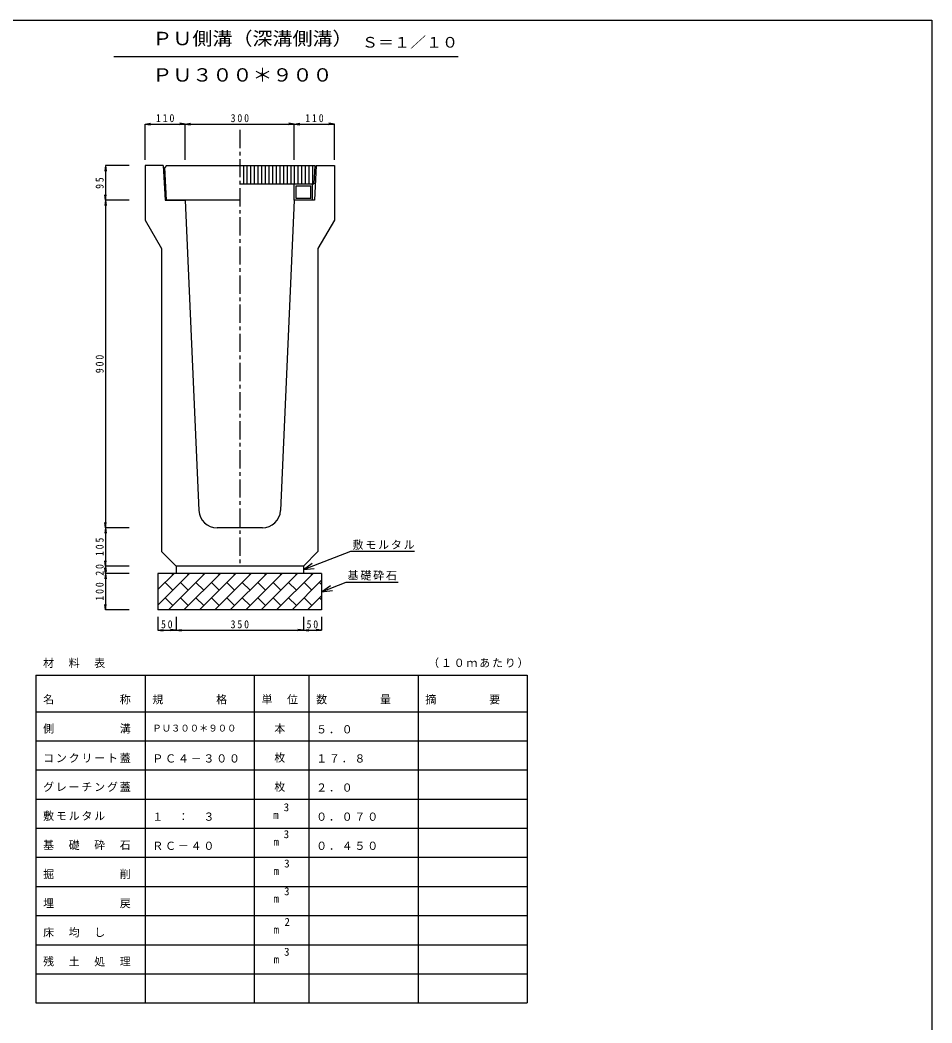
# Model space of a CAD drawing. Units: millimetres, scale not verified. Extents: x -4010 to 3990, y -2662 to 2838.
# Drawn here: x 1485 to 3990, y 83 to 2838 of the extents above; entities that cross this region are included whole.
import ezdxf
from ezdxf.enums import TextEntityAlignment as Align

# ---------------------------------------------------------------- set-up
doc = ezdxf.new("R2010")
doc.units = ezdxf.units.MM
doc.header["$LTSCALE"] = 10
doc.linetypes.add('CHAIN1', pattern=[8, 5, -1, 1, -1])
doc.layers.add('0-0', color=7, linetype='Continuous')
doc.styles.add('ＭＳ ゴシック', font='')
doc.styles.get('ＭＳ ゴシック').set_extended_font_data('MS Gothic')

msp = doc.modelspace()

# ---------------------------------------------------------------- linework, layer by layer
at = {"layer": '0-0'}
for p, q in [((1742.09, 2738.48), (2688.17, 2738.48)), ((1828.19, 2552.85), (1843.06, 2554.81)), ((1828.19, 2552.85), (1938.19, 2552.85)), ((1828.19, 2454.12), (1828.19, 2552.85)), ((1828.19, 2552.85), (1843.06, 2550.89)), ((1938.19, 2552.85), (1923.31, 2554.81)), ((1938.19, 2552.85), (1923.31, 2550.89)), ((1938.19, 2552.85), (1953.06, 2554.81)), ((1938.19, 2454.12), (1938.19, 2552.85)), ((1938.19, 2552.85), (2238.19, 2552.85)), ((1938.19, 2552.85), (1953.06, 2550.89)), ((2238.19, 2552.85), (2223.31, 2554.81)), ((2238.19, 2552.85), (2223.31, 2550.89)), ((2238.19, 2552.85), (2253.06, 2554.81)), ((2238.19, 2454.12), (2238.19, 2552.85)), ((2238.19, 2552.85), (2348.19, 2552.85)), ((2238.19, 2552.85), (2253.06, 2550.89)), ((2348.19, 2552.85), (2333.31, 2554.81)), ((2348.19, 2552.85), (2333.31, 2550.89)), ((2348.19, 2454.12), (2348.19, 2552.85)), ((1719.6, 2438.48), (1717.65, 2423.6)), ((1719.6, 2438.48), (1719.6, 2343.48)), ((1784.11, 2438.48), (1719.6, 2438.48)), ((1719.6, 2438.48), (1721.56, 2423.6)), ((1878.18, 2438.48), (1828.19, 2438.48)), ((1887.19, 2438.48), (1882.45, 2433.48)), ((1887.19, 2343.48), (1882.45, 2433.48)), ((2098.18, 2438.48), (2098.18, 2388.48)), ((2108.19, 2438.48), (2108.19, 2388.48)), ((2118.19, 2438.48), (2118.19, 2388.48)), ((2128.19, 2438.48), (2128.19, 2388.48)), ((2138.19, 2438.48), (2138.19, 2388.48)), ((2148.19, 2438.48), (2148.19, 2388.48)), ((2158.19, 2438.48), (2158.19, 2388.48)), ((2168.19, 2438.48), (2168.19, 2388.48)), ((2178.19, 2438.48), (2178.19, 2388.48)), ((2188.19, 2438.48), (2188.19, 2388.48)), ((2198.19, 2438.48), (2198.19, 2388.48)), ((2208.19, 2438.48), (2208.19, 2388.48)), ((2218.19, 2438.48), (2218.19, 2388.48)), ((2228.19, 2438.48), (2228.19, 2388.48)), ((2238.19, 2438.48), (2238.19, 2388.48)), ((2248.19, 2438.48), (2248.19, 2388.48)), ((2258.19, 2438.48), (2258.19, 2388.48)), ((2268.19, 2438.48), (2268.19, 2388.48)), ((2278.19, 2438.48), (2278.19, 2388.48)), ((2288.19, 2438.48), (2288.19, 2388.48)), ((2298.18, 2438.48), (2348.19, 2438.48)), ((2348.19, 2438.48), (2348.19, 2288.48)), ((2088.19, 2388.48), (2291.55, 2388.48)), ((2238.19, 2343.48), (2238.19, 2388.48)), ((2243.18, 2383.48), (2283.19, 2383.48)), ((2243.18, 2348.47), (2243.18, 2383.48)), ((2283.19, 2348.47), (2283.19, 2383.48)), ((2288.19, 2343.48), (2288.19, 2388.48)), ((1719.6, 2343.48), (1717.65, 2358.35)), ((1719.6, 2343.48), (1717.65, 2328.6)), ((1719.6, 2343.48), (1721.56, 2358.35)), ((1784.11, 2343.48), (1719.6, 2343.48)), ((1719.6, 2343.48), (1721.56, 2328.6)), ((1719.6, 2343.48), (1719.6, 1443.47)), ((2088.19, 2343.48), (1887.19, 2343.48)), ((1938.19, 2343.48), (1976.06, 1491.25)), ((2238.19, 2343.48), (2200.31, 1491.25)), ((2283.19, 2348.47), (2243.18, 2348.47)), ((2348.19, 2288.48), (2303.19, 2210.53)), ((2303.19, 2210.53), (2303.19, 1378.47)), ((1719.6, 1443.47), (1717.65, 1458.35)), ((1719.6, 1443.47), (1717.65, 1428.6)), ((1719.6, 1443.47), (1721.56, 1458.35)), ((1784.11, 1443.47), (1719.6, 1443.47)), ((1719.6, 1443.47), (1721.56, 1428.6)), ((1719.6, 1443.47), (1719.6, 1338.47)), ((2150.36, 1443.47), (2026.01, 1443.47)), ((2263.19, 1328.81), (2393.09, 1379.72)), ((2303.19, 1378.47), (2263.19, 1338.47)), ((2393.09, 1379.72), (2568.27, 1379.72)), ((1719.6, 1338.47), (1717.65, 1353.35)), ((1719.6, 1338.47), (1721.56, 1353.35)), ((1719.6, 1338.47), (1717.65, 1323.6)), ((1719.6, 1318.47), (1717.65, 1333.35)), ((1784.11, 1338.47), (1719.6, 1338.47)), ((1719.6, 1338.47), (1721.56, 1323.6)), ((1719.6, 1338.47), (1719.6, 1318.47)), ((1719.6, 1318.47), (1721.56, 1333.35)), ((2263.19, 1338.47), (1913.19, 1338.47)), ((1913.19, 1338.47), (1913.19, 1318.47)), ((2263.19, 1328.81), (2287.33, 1346.61)), ((2263.19, 1338.47), (2263.19, 1318.47)), ((2263.19, 1328.81), (2293, 1332.15)), ((1719.6, 1318.47), (1717.65, 1303.6)), ((1784.11, 1318.47), (1719.6, 1318.47)), ((1719.6, 1318.47), (1721.56, 1303.6)), ((1719.6, 1318.47), (1719.6, 1218.47)), ((1863.19, 1231.42), (1950.24, 1318.47)), ((1863.19, 1273.85), (1907.81, 1318.47)), ((1863.19, 1316.28), (1865.38, 1318.47)), ((1892.66, 1218.47), (1992.66, 1318.47)), ((1904.4, 1315.07), (1901, 1318.47)), ((1935.09, 1218.47), (2035.09, 1318.47)), ((1946.83, 1315.07), (1943.42, 1318.47)), ((1977.52, 1218.47), (2077.52, 1318.47)), ((1989.26, 1315.07), (1985.85, 1318.47)), ((2019.94, 1218.47), (2119.94, 1318.47)), ((2031.68, 1315.07), (2028.28, 1318.47)), ((2062.37, 1218.47), (2162.37, 1318.47)), ((2074.11, 1315.07), (2070.7, 1318.47)), ((2104.79, 1218.47), (2204.79, 1318.47)), ((2116.54, 1315.07), (2113.13, 1318.47)), ((2147.22, 1218.47), (2247.22, 1318.47)), ((2158.96, 1315.07), (2155.56, 1318.47)), ((2189.65, 1218.47), (2289.65, 1318.47)), ((2201.39, 1315.07), (2197.98, 1318.47)), ((2232.07, 1218.47), (2313.19, 1299.59)), ((2243.81, 1315.07), (2240.41, 1318.47)), ((2286.24, 1315.07), (2282.83, 1318.47)), ((2313.19, 1318.47), (2313.19, 1218.47)), ((1904.4, 1272.64), (1883.19, 1293.86)), ((1946.83, 1272.64), (1925.62, 1293.85)), ((1989.26, 1272.64), (1968.04, 1293.85)), ((2031.68, 1272.64), (2010.47, 1293.85)), ((2074.11, 1272.64), (2052.9, 1293.85)), ((2116.54, 1272.64), (2095.32, 1293.85)), ((2158.96, 1272.64), (2137.75, 1293.85)), ((2201.39, 1272.64), (2180.18, 1293.85)), ((2243.81, 1272.64), (2222.6, 1293.85)), ((2286.24, 1272.64), (2265.03, 1293.85)), ((2313.19, 1288.12), (2307.45, 1293.85)), ((2313.19, 1267.84), (2380.49, 1294.13)), ((2313.19, 1267.84), (2337.35, 1285.61)), ((2313.19, 1267.84), (2343, 1271.15)), ((2380.49, 1294.13), (2523.53, 1294.13)), ((1904.4, 1230.22), (1883.19, 1251.43)), ((1946.83, 1230.22), (1925.62, 1251.43)), ((1989.26, 1230.22), (1968.04, 1251.43)), ((2031.68, 1230.22), (2010.47, 1251.43)), ((2074.11, 1230.22), (2052.9, 1251.43)), ((2116.54, 1230.22), (2095.32, 1251.43)), ((2158.96, 1230.21), (2137.75, 1251.43)), ((2201.39, 1230.22), (2180.18, 1251.43)), ((2243.81, 1230.22), (2222.6, 1251.43)), ((2286.24, 1230.21), (2265.03, 1251.43)), ((2274.5, 1218.47), (2313.19, 1257.16)), ((2313.19, 1245.7), (2307.45, 1251.43)), ((1719.6, 1218.47), (1717.65, 1233.35)), ((1719.6, 1218.47), (1721.56, 1233.35)), ((1784.11, 1218.47), (1719.6, 1218.47)), ((2313.19, 1218.47), (1863.19, 1218.47)), ((1863.19, 1199.4), (1863.19, 1162.31)), ((1913.19, 1199.4), (1913.19, 1162.31)), ((2263.19, 1199.4), (2263.19, 1162.31)), ((2313.19, 1199.4), (2313.19, 1162.31)), ((1863.19, 1162.31), (1878.06, 1164.27)), ((1863.19, 1162.31), (1913.19, 1162.31)), ((1863.19, 1162.31), (1878.06, 1160.35)), ((1913.19, 1162.31), (1898.31, 1164.27)), ((1913.19, 1162.31), (1898.31, 1160.35)), ((1913.19, 1162.31), (1928.06, 1164.27)), ((1913.19, 1162.31), (2263.19, 1162.31)), ((1913.19, 1162.31), (1928.06, 1160.35)), ((2263.19, 1162.31), (2248.31, 1164.27)), ((2263.19, 1162.31), (2248.31, 1160.35)), ((2263.19, 1162.31), (2278.06, 1164.27)), ((2263.19, 1162.31), (2313.19, 1162.31)), ((2263.19, 1162.31), (2278.06, 1160.35)), ((2313.19, 1162.31), (2298.31, 1164.27)), ((2313.19, 1162.31), (2298.31, 1160.35)), ((1528.19, 1038.48), (2878.19, 1038.48)), ((1528.19, 1038.48), (1528.19, 138.48)), ((1828.19, 1038.48), (1828.19, 138.48)), ((2128.19, 1038.48), (2128.19, 138.48)), ((2278.19, 1038.48), (2278.19, 138.48)), ((2578.19, 1038.48), (2578.19, 138.48)), ((2878.19, 1038.48), (2878.19, 138.48)), ((1528.19, 938.48), (2878.19, 938.48)), ((1528.19, 858.48), (2878.19, 858.48)), ((1528.19, 778.48), (2878.19, 778.48)), ((1528.19, 698.48), (2878.19, 698.48)), ((1528.19, 618.48), (2878.19, 618.48)), ((1528.19, 538.48), (2878.19, 538.48)), ((1528.19, 458.48), (2878.19, 458.48)), ((1528.19, 378.48), (2878.19, 378.48)), ((1528.19, 298.48), (2878.19, 298.48)), ((1528.19, 218.48), (2878.19, 218.48)), ((1528.19, 138.48), (2878.19, 138.48)), ((1623.19, 138.47), (2633.19, 138.47))]:
    msp.add_line(p, q, dxfattribs=at)
at = {"layer": '0-0', "linetype": 'CHAIN1'}
msp.add_line((2088.19, 2536.68), (2088.19, 1338.47), dxfattribs=at)
at = {"layer": '0-0', "color": 2}
msp.add_lwpolyline([(-4010.17, 2838.48), (3989.83, 2838.48), (3989.83, -2661.53)], dxfattribs=at)
at = {"layer": '0-0'}
for points in [[(1828.19, 2438.48), (1828.19, 2288.48), (1873.19, 2210.53)], [(1878.18, 2438.48), (1883.19, 2343.48), (1938.19, 2343.48)], [(1887.19, 2438.48), (2294.19, 2438.48), (2291.55, 2388.48)], [(2298.18, 2438.48), (2293.19, 2343.48), (2238.19, 2343.48)], [(1873.19, 2210.53), (1873.19, 1378.47), (1913.19, 1338.47)], [(2313.19, 1318.47), (1863.19, 1318.47), (1863.19, 1218.47)]]:
    msp.add_lwpolyline(points, dxfattribs=at)
for centre, start, end in [((2026.01, 1493.48), 182.545, 270), ((2150.36, 1493.48), 270, 357.455)]:
    msp.add_arc(centre, 50, start, end, dxfattribs=at)

# ---------------------------------------------------------------- texts
at = {"layer": '0-0', "color": 3, "style": 'ＭＳ ゴシック', "width": 1.1}
for s, p in [('ＰＵ側溝（深溝側溝）', (1848.19, 2758.48)), ('ＰＵ３００＊９００', (1848.19, 2658.48))]:
    msp.add_text(s, height=36.66, dxfattribs=at).set_placement(p, align=Align.BOTTOM_LEFT)
at = {"layer": '0-0', "style": 'ＭＳ ゴシック', "width": 1.1}
msp.add_text('Ｓ＝１／１０', height=29.33, dxfattribs=at).set_placement((2424.01, 2753.96), align=Align.BOTTOM_LEFT)
at = {"layer": '0-0', "color": 4, "style": 'ＭＳ ゴシック'}
msp.add_text('ＰＵ３００＊９００', height=18.33, dxfattribs=at).set_placement((1848.19, 878.48), align=Align.BOTTOM_LEFT)
at = {"layer": '0-0', "style": 'ＭＳ ゴシック'}
for s, p in [('3', (2209.04, 658.48)), ('m', (2180.04, 637.48)), ('3', (2209.04, 584.48)), ('m', (2181.04, 563.48)), ('3', (2210.34, 503.98)), ('m', (2181.04, 483.48)), ('3', (2210.04, 427.58)), ('m', (2181.04, 407.47)), ('2', (2211.04, 343.48)), ('m', (2181.14, 322.48)), ('3', (2210.04, 261.48)), ('m', (2181.34, 240.48))]:
    msp.add_text(s, height=21.99, dxfattribs=at).set_placement(p, align=Align.BOTTOM_LEFT)
at = {"layer": '0-0', "char_height": 21.99, "attachment_point": 7, "style": 'ＭＳ ゴシック'}
for s, insert in [('\\T1.38;\\W0.9;110', (1858.18, 2557.85)), ('\\T1.38;\\W0.9;300', (2063.19, 2557.85)), ('\\T1.38;\\W0.9;110', (2268.19, 2557.85)), ('\\T1.17;敷モルタル', (2398.32, 1383.28)), ('\\T1.17;基礎砕石', (2384.67, 1299.09)), ('\\T1.36;\\W0.9;50', (1871.93, 1167.31)), ('\\T1.38;\\W0.9;350', (2063.19, 1167.31)), ('\\T1.36;\\W0.9;50', (2271.94, 1167.31)), ('\\T1.17;材\u3000料\u3000表', (1548.19, 1058.48)), ('\\T1.17;（１０ｍあたり）', (2605.96, 1058.48)), ('\\T1.17;名\u3000\u3000\u3000\u3000\u3000称', (1548.19, 958.48)), ('\\T1.17;規\u3000\u3000\u3000\u3000格', (1848.19, 958.48)), ('\\T1.17;単\u3000位', (2148.19, 958.48)), ('\\T1.17;数\u3000\u3000\u3000\u3000量', (2298.19, 958.48)), ('\\T1.17;摘\u3000\u3000\u3000\u3000要', (2598.19, 958.48)), ('\\T1.17;側\u3000\u3000\u3000\u3000\u3000溝', (1548.19, 878.48)), ('\\T1.17;\u3000本', (2148.19, 878.48)), ('\\T1.17;５．０', (2298.19, 878.48)), ('\\T1.17;コンクリート蓋', (1548.19, 798.48)), ('\\T1.17;ＰＣ４－３００', (1848.19, 798.48)), ('\\T1.17;\u3000枚', (2148.19, 798.48)), ('\\T1.17;１７．８', (2298.19, 798.48)), ('\\T1.17;グレーチング蓋', (1548.19, 718.48)), ('\\T1.17;\u3000枚', (2148.19, 718.48)), ('\\T1.17;２．０', (2298.19, 718.48)), ('\\T1.17;敷モルタル', (1548.19, 638.48)), ('\\T1.17;１\u3000：\u3000３', (1848.19, 638.48)), ('\\T1.17;０．０７０', (2298.19, 638.48)), ('\\T1.17;基\u3000礎\u3000砕\u3000石', (1548.19, 558.48)), ('\\T1.17;ＲＣ－４０', (1848.19, 558.48)), ('\\T1.17;０．４５０', (2298.18, 558.48)), ('\\T1.17;掘\u3000\u3000\u3000\u3000\u3000削', (1548.19, 478.48)), ('\\T1.17;埋\u3000\u3000\u3000\u3000\u3000戻', (1548.19, 398.48)), ('\\T1.17;床\u3000均\u3000し', (1548.19, 318.48)), ('\\T1.17;残\u3000土\u3000処\u3000理', (1548.19, 238.48))]:
    msp.add_mtext(s, dxfattribs=dict(at, insert=insert))
at = {"layer": '0-0', "char_height": 21.99, "attachment_point": 7, "rotation": 90, "style": 'ＭＳ ゴシック'}
for s, insert in [('\\T1.36;\\W0.9;95', (1714.6, 2374.73)), ('\\T1.38;\\W0.9;900', (1714.6, 1868.48)), ('\\T1.38;\\W0.9;105', (1714.6, 1365.97)), ('\\T1.36;\\W0.9;20', (1714.6, 1312.22)), ('\\T1.38;\\W0.9;100', (1714.6, 1243.47))]:
    msp.add_mtext(s, dxfattribs=dict(at, insert=insert))

doc.saveas('drawing.dxf')
